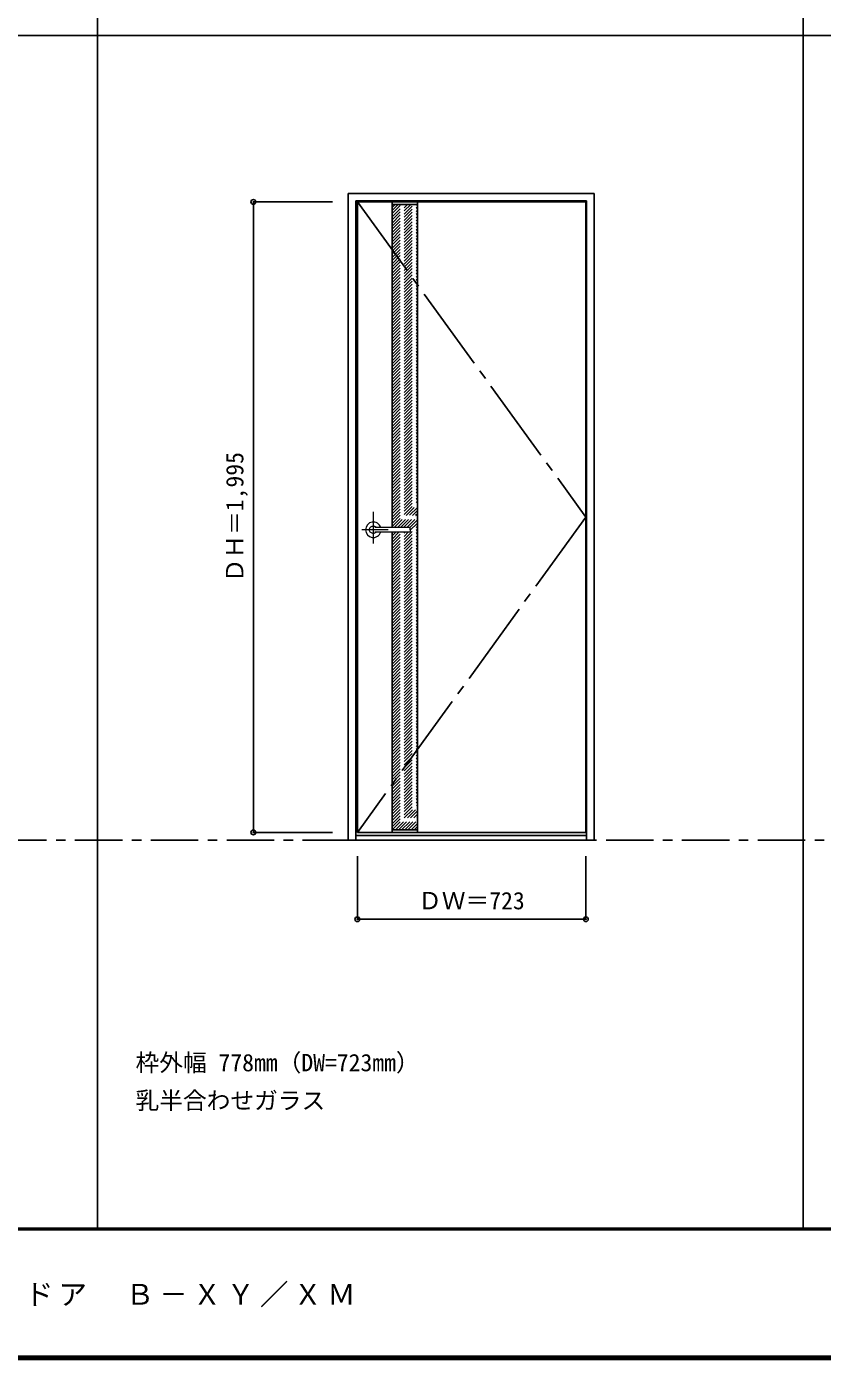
# Model space of a CAD drawing. Units: millimetres, scale not verified. Extents: x -6000 to 5700, y -4307 to 4260.
# Drawn here: x -3483 to -966, y -4205 to 12 of the extents above; entities that cross this region are included whole.
import ezdxf
from ezdxf.enums import TextEntityAlignment as Align

# ---------------------------------------------------------------- set-up
doc = ezdxf.new("R2010")
doc.units = ezdxf.units.MM
doc.header["$LTSCALE"] = 30
doc.header["$PDMODE"] = 32
doc.header["$PDSIZE"] = 15
for name, pattern in [('CHAIN1', [8, 5, -1, 1, -1]), ('CHAIN2', [12, 9, -1, 1, -1]), ('DASHED1', [1.8, 1.2, -0.6])]:
    doc.linetypes.add(name, pattern=pattern)
for name, color, linetype in [('0-1_通り芯', 7, 'CHAIN1'), ('0-2_扉', 3, 'Continuous'), ('0-3_仕上げ', 3, 'Continuous'), ('0-4_枠', 3, 'Continuous'), ('0-7', 7, 'CHAIN2'), ('0-A_文字', 7, 'Continuous'), ('0-B_寸法', 7, 'Continuous'), ('0-C_ハッチ', 4, 'DASHED1'), ('F-1_枠', 6, 'Continuous'), ('F-A_文字', 7, 'Continuous')]:
    doc.layers.add(name, color=color, linetype=linetype)
doc.layers.add('0-5_レバー', color=7, linetype='Continuous', lineweight=18)
doc.styles.add('ＭＳ ゴシック', font='')
doc.styles.get('ＭＳ ゴシック').set_extended_font_data('MS Gothic')

msp = doc.modelspace()

# ---------------------------------------------------------------- linework, layer by layer
at = {"layer": '0-1_通り芯'}
msp.add_line((-5490, -2562.5), (5700, -2562.5), dxfattribs=at)
at = {"layer": '0-2_扉'}
for p, q in [((-2436.8, -542.5), (-1713.8, -542.5)), ((-2436.8, -2537.5), (-2436.8, -542.5)), ((-1713.8, -2537.5), (-1713.8, -542.5)), ((-2436.8, -2537.5), (-1713.8, -2537.5))]:
    msp.add_line(p, q, dxfattribs=at)
at = {"layer": '0-3_仕上げ'}
for p, q in [((-2326.8, -1573), (-2326.8, -542.5)), ((-2246.8, -2537.5), (-2246.8, -542.5)), ((-2326.8, -2537.5), (-2326.8, -1587))]:
    msp.add_line(p, q, dxfattribs=at)
at = {"layer": '0-3_仕上げ', "color": 7}
for p, q in [((-2326.8, -550.5), (-2246.8, -550.5)), ((-2326.8, -2529.5), (-2246.8, -2529.5))]:
    msp.add_line(p, q, dxfattribs=at)
at = {"layer": '0-4_枠'}
for p, q in [((-2465.8, -515.5), (-1687.8, -515.5)), ((-2465.8, -2562.5), (-2465.8, -515.5)), ((-2441.8, -539.5), (-1711.8, -539.5)), ((-2441.8, -2562.5), (-2441.8, -539.5)), ((-1711.8, -2562.5), (-1711.8, -539.5)), ((-1687.8, -2562.5), (-1687.8, -515.5)), ((-2465.8, -2562.5), (-1687.8, -2562.5)), ((-2441.8, -2547.5), (-1711.8, -2547.5))]:
    msp.add_line(p, q, dxfattribs=at)
at = {"layer": '0-5_レバー', "color": 4, "linetype": 'CHAIN1'}
for p, q in [((-2386.3, -1523.54), (-2386.3, -1623.39)), ((-2339.5, -1580), (-2422.52, -1580))]:
    msp.add_line(p, q, dxfattribs=at)
at = {"layer": '0-5_レバー'}
for q in [(-2269.3, -1574.51), (-2269.3, -1585.5)]:
    msp.add_line((-2269.3, -1580), q, dxfattribs=at)
for points in [[(-2376.34, -1573.01), (-2377.11, -1572.22), (-2379.08, -1570.85), (-2381.32, -1569.84), (-2383.76, -1569.21), (-2386.3, -1569), (-2388.84, -1569.21), (-2391.27, -1569.84), (-2393.52, -1570.85), (-2395.49, -1572.22), (-2397.11, -1573.89), (-2398.31, -1575.79), (-2399.05, -1577.85), (-2399.3, -1580), (-2399.05, -1582.15), (-2398.31, -1584.21), (-2397.11, -1586.11), (-2395.49, -1587.78), (-2393.52, -1589.15), (-2391.27, -1590.16), (-2388.84, -1590.79), (-2386.3, -1591), (-2383.76, -1590.79), (-2381.32, -1590.16), (-2379.08, -1589.15), (-2377.11, -1587.78), (-2376.34, -1586.99)], [(-2270.8, -1573), (-2280.53, -1573), (-2290.71, -1573), (-2300.31, -1573), (-2309.3, -1573), (-2317.71, -1573), (-2325.52, -1573), (-2332.34, -1573), (-2338.64, -1573), (-2344.4, -1573), (-2349.65, -1573), (-2354.44, -1573), (-2359.09, -1573), (-2363.3, -1573), (-2367.05, -1573), (-2369.05, -1573), (-2370.9, -1573), (-2372.91, -1573.01), (-2375.32, -1573.01), (-2376.81, -1573.01), (-2378.35, -1573.01), (-2379.87, -1573.01), (-2380.97, -1573.01), (-2381.43, -1573.01), (-2381.43, -1573.02)], [(-2381.28, -1586.99), (-2381.15, -1586.99), (-2380.71, -1586.99), (-2379.99, -1586.99), (-2378.97, -1586.99), (-2377.71, -1586.99), (-2376.36, -1586.99), (-2373.5, -1586.99), (-2370.52, -1587), (-2367.5, -1587), (-2364.46, -1587), (-2361.39, -1587), (-2358.31, -1587), (-2354.31, -1587), (-2349.9, -1587), (-2344.93, -1587), (-2339.4, -1587), (-2333.31, -1587), (-2326.66, -1587), (-2319.45, -1587), (-2310.86, -1587), (-2301.6, -1587), (-2291.66, -1587), (-2281.05, -1587), (-2270.8, -1587)], [(-2270.8, -1573), (-2279.88, -1573), (-2280.28, -1573)]]:
    msp.add_lwpolyline(points, dxfattribs=at)
for centre, radius, start, end in [((-2386.3, -1580), 24.55, 16.59952, 343.36736), ((-2270.8, -1574.5), 1.5, 0.00847, 89.9163), ((-2270.8, -1574.5), 1.5, 360, 90.17419), ((-2270.8, -1585.5), 1.5, 270.16419, 0), ((-2270.8, -1585.5), 1.5, 269.91059, 359.99153)]:
    msp.add_arc(centre, radius, start, end, dxfattribs=at)
at = {"layer": '0-7'}
for p, q in [((-2436.8, -542.5), (-1713.8, -1540)), ((-1713.8, -1540), (-2436.8, -2537.5))]:
    msp.add_line(p, q, dxfattribs=at)
at = {"layer": '0-B_寸法', "color": 4}
for p, q in [((-2765.8, -542.5), (-2515.8, -542.5)), ((-2765.8, -542.5), (-2765.8, -2537.5)), ((-2765.8, -2537.5), (-2515.8, -2537.5)), ((-2436.8, -2812.5), (-2436.8, -2612.5)), ((-1713.8, -2812.5), (-1713.8, -2612.5)), ((-2436.8, -2812.5), (-1713.8, -2812.5))]:
    msp.add_line(p, q, dxfattribs=at)
at = {"layer": '0-B_寸法'}
for p in [(-2765.8, -542.5), (-2765.8, -2537.5), (-2436.8, -2812.5), (-1713.8, -2812.5)]:
    msp.add_point(p, dxfattribs=at)
at = {"layer": '0-C_ハッチ'}
for p, q in [((-2326.8, -629.2), (-2248.1, -550.5)), ((-2326.8, -619.3), (-2258, -550.5)), ((-2326.8, -609.4), (-2267.9, -550.5)), ((-2326.8, -599.51), (-2277.79, -550.5)), ((-2326.8, -589.61), (-2287.69, -550.5)), ((-2326.8, -579.71), (-2297.59, -550.5)), ((-2326.8, -569.81), (-2307.49, -550.5)), ((-2326.8, -559.91), (-2317.39, -550.5)), ((-2326.8, -639.1), (-2246.8, -559.1)), ((-2326.8, -649), (-2246.8, -569)), ((-2326.8, -658.9), (-2246.8, -578.9)), ((-2326.8, -668.8), (-2246.8, -588.8)), ((-2326.8, -678.7), (-2246.8, -598.7)), ((-2326.8, -688.6), (-2246.8, -608.6)), ((-2326.8, -698.5), (-2246.8, -618.5)), ((-2326.8, -708.4), (-2246.8, -628.4)), ((-2326.8, -718.3), (-2246.8, -638.3)), ((-2326.8, -728.2), (-2246.8, -648.2)), ((-2326.8, -738.1), (-2246.8, -658.1)), ((-2326.8, -748), (-2246.8, -668)), ((-2326.8, -757.9), (-2246.8, -677.9)), ((-2326.8, -767.8), (-2246.8, -687.8)), ((-2326.8, -777.7), (-2246.8, -697.7)), ((-2326.8, -787.6), (-2246.8, -707.6)), ((-2326.8, -797.5), (-2246.8, -717.5)), ((-2326.8, -807.39), (-2246.8, -727.39)), ((-2326.8, -817.29), (-2246.8, -737.29)), ((-2326.8, -827.19), (-2246.8, -747.19)), ((-2326.8, -837.09), (-2246.8, -757.09)), ((-2326.8, -846.99), (-2246.8, -766.99)), ((-2326.8, -856.89), (-2246.8, -776.89)), ((-2326.8, -866.79), (-2246.8, -786.79)), ((-2326.8, -876.69), (-2246.8, -796.69)), ((-2326.8, -886.59), (-2246.8, -806.59)), ((-2326.8, -896.49), (-2246.8, -816.49)), ((-2326.8, -906.39), (-2246.8, -826.39)), ((-2326.8, -916.29), (-2246.8, -836.29)), ((-2326.8, -926.19), (-2246.8, -846.19)), ((-2326.8, -936.09), (-2246.8, -856.09)), ((-2326.8, -945.99), (-2246.8, -865.99)), ((-2326.8, -955.89), (-2246.8, -875.89)), ((-2326.8, -965.79), (-2246.8, -885.79)), ((-2326.8, -975.69), (-2246.8, -895.69)), ((-2326.8, -985.59), (-2246.8, -905.59)), ((-2326.8, -995.48), (-2246.8, -915.48)), ((-2326.8, -1005.38), (-2246.8, -925.38)), ((-2326.8, -1015.28), (-2246.8, -935.28)), ((-2326.8, -1025.18), (-2246.8, -945.18)), ((-2326.8, -1035.08), (-2246.8, -955.08)), ((-2326.8, -1044.98), (-2246.8, -964.98)), ((-2326.8, -1054.88), (-2246.8, -974.88)), ((-2326.8, -1064.78), (-2246.8, -984.78)), ((-2326.8, -1074.68), (-2246.8, -994.68)), ((-2326.8, -1084.58), (-2246.8, -1004.58)), ((-2326.8, -1094.48), (-2246.8, -1014.48)), ((-2326.8, -1104.38), (-2246.8, -1024.38)), ((-2326.8, -1114.28), (-2246.8, -1034.28)), ((-2326.8, -1124.18), (-2246.8, -1044.18)), ((-2326.8, -1134.08), (-2246.8, -1054.08)), ((-2326.8, -1143.98), (-2246.8, -1063.98)), ((-2326.8, -1153.88), (-2246.8, -1073.88)), ((-2326.8, -1163.78), (-2246.8, -1083.78)), ((-2326.8, -1173.68), (-2246.8, -1093.68)), ((-2326.8, -1183.58), (-2246.8, -1103.58)), ((-2326.8, -1193.47), (-2246.8, -1113.47)), ((-2326.8, -1203.37), (-2246.8, -1123.37)), ((-2326.8, -1213.27), (-2246.8, -1133.27)), ((-2326.8, -1223.17), (-2246.8, -1143.17)), ((-2326.8, -1233.07), (-2246.8, -1153.07)), ((-2326.8, -1242.97), (-2246.8, -1162.97)), ((-2326.8, -1252.87), (-2246.8, -1172.87)), ((-2326.8, -1262.77), (-2246.8, -1182.77)), ((-2326.8, -1272.67), (-2246.8, -1192.67)), ((-2326.8, -1282.57), (-2246.8, -1202.57)), ((-2326.8, -1292.47), (-2246.8, -1212.47)), ((-2326.8, -1302.37), (-2246.8, -1222.37)), ((-2326.8, -1312.27), (-2246.8, -1232.27)), ((-2326.8, -1322.17), (-2246.8, -1242.17)), ((-2326.8, -1332.07), (-2246.8, -1252.07)), ((-2326.8, -1341.97), (-2246.8, -1261.97)), ((-2326.8, -1351.87), (-2246.8, -1271.87)), ((-2326.8, -1361.77), (-2246.8, -1281.77)), ((-2326.8, -1371.67), (-2246.8, -1291.67)), ((-2326.8, -1381.57), (-2246.8, -1301.57)), ((-2326.8, -1391.46), (-2246.8, -1311.46)), ((-2326.8, -1401.36), (-2246.8, -1321.36)), ((-2326.8, -1411.26), (-2246.8, -1331.26)), ((-2326.8, -1421.16), (-2246.8, -1341.16)), ((-2326.8, -1431.06), (-2246.8, -1351.06)), ((-2326.8, -1440.96), (-2246.8, -1360.96)), ((-2326.8, -1450.86), (-2246.8, -1370.86)), ((-2326.8, -1460.76), (-2246.8, -1380.76)), ((-2326.8, -1470.66), (-2246.8, -1390.66)), ((-2326.8, -1480.56), (-2246.8, -1400.56)), ((-2326.8, -1490.46), (-2246.8, -1410.46)), ((-2326.8, -1500.36), (-2246.8, -1420.36)), ((-2326.8, -1510.26), (-2246.8, -1430.26)), ((-2326.8, -1520.16), (-2246.8, -1440.16)), ((-2326.8, -1530.06), (-2246.8, -1450.06)), ((-2326.8, -1539.96), (-2246.8, -1459.96)), ((-2326.8, -1549.86), (-2246.8, -1469.86)), ((-2326.8, -1559.76), (-2246.8, -1479.76)), ((-2326.8, -1569.66), (-2246.8, -1489.66)), ((-2320.25, -1573), (-2246.8, -1499.56)), ((-2309.83, -1572.48), (-2246.8, -1509.45)), ((-2300.45, -1573), (-2246.8, -1519.35)), ((-2290.63, -1573.08), (-2246.8, -1529.25)), ((-2280.59, -1572.94), (-2246.8, -1539.15)), ((-2270.75, -1573), (-2246.8, -1549.05)), ((-2269.3, -1581.45), (-2246.8, -1558.95)), ((-2326.8, -1648.85), (-2246.8, -1568.85)), ((-2326.8, -1658.75), (-2246.8, -1578.75)), ((-2326.8, -1589.45), (-2324.34, -1587)), ((-2326.8, -1599.35), (-2314.44, -1587)), ((-2326.8, -1609.25), (-2304.55, -1587)), ((-2326.8, -1619.15), (-2294.65, -1587)), ((-2326.8, -1629.05), (-2284.75, -1587)), ((-2326.8, -1638.95), (-2274.85, -1587)), ((-2326.8, -1668.65), (-2246.8, -1588.65)), ((-2326.8, -1678.55), (-2246.8, -1598.55)), ((-2326.8, -1688.45), (-2246.8, -1608.45)), ((-2326.8, -1698.35), (-2246.8, -1618.35)), ((-2326.8, -1708.25), (-2246.8, -1628.25)), ((-2326.8, -1718.15), (-2246.8, -1638.15)), ((-2326.8, -1728.05), (-2246.8, -1648.05)), ((-2326.8, -1737.95), (-2246.8, -1657.95)), ((-2326.8, -1747.85), (-2246.8, -1667.85)), ((-2326.8, -1757.75), (-2246.8, -1677.75)), ((-2326.8, -1767.65), (-2246.8, -1687.65)), ((-2326.8, -1777.55), (-2246.8, -1697.55)), ((-2326.8, -1787.44), (-2246.8, -1707.44)), ((-2326.8, -1797.34), (-2246.8, -1717.34)), ((-2326.8, -1807.24), (-2246.8, -1727.24)), ((-2326.8, -1817.14), (-2246.8, -1737.14)), ((-2326.8, -1827.04), (-2246.8, -1747.04)), ((-2326.8, -1836.94), (-2246.8, -1756.94)), ((-2326.8, -1846.84), (-2246.8, -1766.84)), ((-2326.8, -1856.74), (-2246.8, -1776.74)), ((-2326.8, -1866.64), (-2246.8, -1786.64)), ((-2326.8, -1876.54), (-2246.8, -1796.54)), ((-2326.8, -1886.44), (-2246.8, -1806.44)), ((-2326.8, -1896.34), (-2246.8, -1816.34)), ((-2326.8, -1906.24), (-2246.8, -1826.24)), ((-2326.8, -1916.14), (-2246.8, -1836.14)), ((-2326.8, -1926.04), (-2246.8, -1846.04)), ((-2326.8, -1935.94), (-2246.8, -1855.94)), ((-2326.8, -1945.84), (-2246.8, -1865.84)), ((-2326.8, -1955.74), (-2246.8, -1875.74)), ((-2326.8, -1965.64), (-2246.8, -1885.64)), ((-2326.8, -1975.53), (-2246.8, -1895.53)), ((-2326.8, -1985.43), (-2246.8, -1905.43)), ((-2326.8, -1995.33), (-2246.8, -1915.33)), ((-2326.8, -2005.23), (-2246.8, -1925.23)), ((-2326.8, -2015.13), (-2246.8, -1935.13)), ((-2326.8, -2025.03), (-2246.8, -1945.03)), ((-2326.8, -2034.93), (-2246.8, -1954.93)), ((-2326.8, -2044.83), (-2246.8, -1964.83)), ((-2326.8, -2054.73), (-2246.8, -1974.73)), ((-2326.8, -2064.63), (-2246.8, -1984.63)), ((-2326.8, -2074.53), (-2246.8, -1994.53)), ((-2326.8, -2084.43), (-2246.8, -2004.43)), ((-2326.8, -2094.33), (-2246.8, -2014.33)), ((-2326.8, -2104.23), (-2246.8, -2024.23)), ((-2326.8, -2114.13), (-2246.8, -2034.13)), ((-2326.8, -2124.03), (-2246.8, -2044.03)), ((-2326.8, -2133.93), (-2246.8, -2053.93)), ((-2326.8, -2143.83), (-2246.8, -2063.83)), ((-2326.8, -2153.73), (-2246.8, -2073.73)), ((-2326.8, -2163.63), (-2246.8, -2083.63)), ((-2326.8, -2173.52), (-2246.8, -2093.52)), ((-2326.8, -2183.42), (-2246.8, -2103.42)), ((-2326.8, -2193.32), (-2246.8, -2113.32)), ((-2326.8, -2203.22), (-2246.8, -2123.22)), ((-2326.8, -2213.12), (-2246.8, -2133.12)), ((-2326.8, -2223.02), (-2246.8, -2143.02)), ((-2326.8, -2232.92), (-2246.8, -2152.92)), ((-2326.8, -2242.82), (-2246.8, -2162.82)), ((-2326.8, -2252.72), (-2246.8, -2172.72)), ((-2326.8, -2262.62), (-2246.8, -2182.62)), ((-2326.8, -2272.52), (-2246.8, -2192.52)), ((-2326.8, -2282.42), (-2246.8, -2202.42)), ((-2326.8, -2292.32), (-2246.8, -2212.32)), ((-2326.8, -2302.22), (-2246.8, -2222.22)), ((-2326.8, -2312.12), (-2246.8, -2232.12)), ((-2326.8, -2322.02), (-2246.8, -2242.02)), ((-2326.8, -2331.92), (-2246.8, -2251.92)), ((-2326.8, -2341.82), (-2246.8, -2261.82)), ((-2326.8, -2351.72), (-2246.8, -2271.72)), ((-2326.8, -2361.62), (-2246.8, -2281.62)), ((-2326.8, -2371.51), (-2246.8, -2291.51)), ((-2326.8, -2381.41), (-2246.8, -2301.41)), ((-2326.8, -2391.31), (-2246.8, -2311.31)), ((-2326.8, -2401.21), (-2246.8, -2321.21)), ((-2326.8, -2411.11), (-2246.8, -2331.11)), ((-2326.8, -2421.01), (-2246.8, -2341.01)), ((-2326.8, -2430.91), (-2246.8, -2350.91)), ((-2326.8, -2440.81), (-2246.8, -2360.81)), ((-2326.8, -2450.71), (-2246.8, -2370.71)), ((-2326.8, -2460.61), (-2246.8, -2380.61)), ((-2326.8, -2470.51), (-2246.8, -2390.51)), ((-2326.8, -2480.41), (-2246.8, -2400.41)), ((-2326.8, -2490.31), (-2246.8, -2410.31)), ((-2326.8, -2500.21), (-2246.8, -2420.21)), ((-2326.8, -2510.11), (-2246.8, -2430.11)), ((-2326.8, -2520.01), (-2246.8, -2440.01)), ((-2326.39, -2529.5), (-2246.8, -2449.91)), ((-2316.49, -2529.5), (-2246.8, -2459.81)), ((-2306.59, -2529.5), (-2246.8, -2469.71)), ((-2296.69, -2529.5), (-2246.8, -2479.61)), ((-2286.8, -2529.5), (-2246.8, -2489.5)), ((-2276.9, -2529.5), (-2246.8, -2499.4)), ((-2267, -2529.5), (-2246.8, -2509.3)), ((-2257.1, -2529.5), (-2246.8, -2519.2)), ((-2247.2, -2529.5), (-2246.8, -2529.1))]:
    msp.add_line(p, q, dxfattribs=at)
at = {"layer": 'F-1_枠'}
for p, q in [((-3258.4, 4175), (-3258.4, -3790)), ((-1026.8, 4175), (-1026.8, -3790)), ((-6000, -15.5), (5700, -15.5)), ((5700, -3790), (-6000, -3790)), ((5700, -3795), (-6000, -3795)), ((5700, -4195), (-6000, -4195)), ((5700, -4200), (-6000, -4200)), ((5700, -4205), (-6000, -4205))]:
    msp.add_line(p, q, dxfattribs=at)

# ---------------------------------------------------------------- texts
at = {"layer": '0-A_文字', "style": 'ＭＳ ゴシック'}
for s, p in [('枠外幅 778mm（DW=723mm）', (-3138.4, -3310)), ('乳半合わせガラス', (-3138.4, -3430))]:
    msp.add_text(s, height=54.99, dxfattribs=at).set_placement(p, align=Align.BOTTOM_LEFT)
at = {"layer": '0-B_寸法', "style": 'ＭＳ ゴシック'}
msp.add_text('ＤＨ＝1,995', height=54.99, rotation=90, dxfattribs=at).set_placement((-2780.8, -1746.25), align=Align.BOTTOM_LEFT)
msp.add_text('ＤＷ＝723', height=54.99, dxfattribs=at).set_placement((-2244.55, -2797.5), align=Align.BOTTOM_LEFT)
at = {"layer": 'F-A_文字', "insert": (-5240, -4040), "char_height": 65.98, "attachment_point": 7, "style": 'ＭＳ ゴシック'}
msp.add_mtext('\\T1.18;ドレタス\u3000H20シングルドア／トイレドア\u3000Ｂ－ＸＹ／ＸＭ', dxfattribs=at)

doc.saveas('drawing.dxf')
